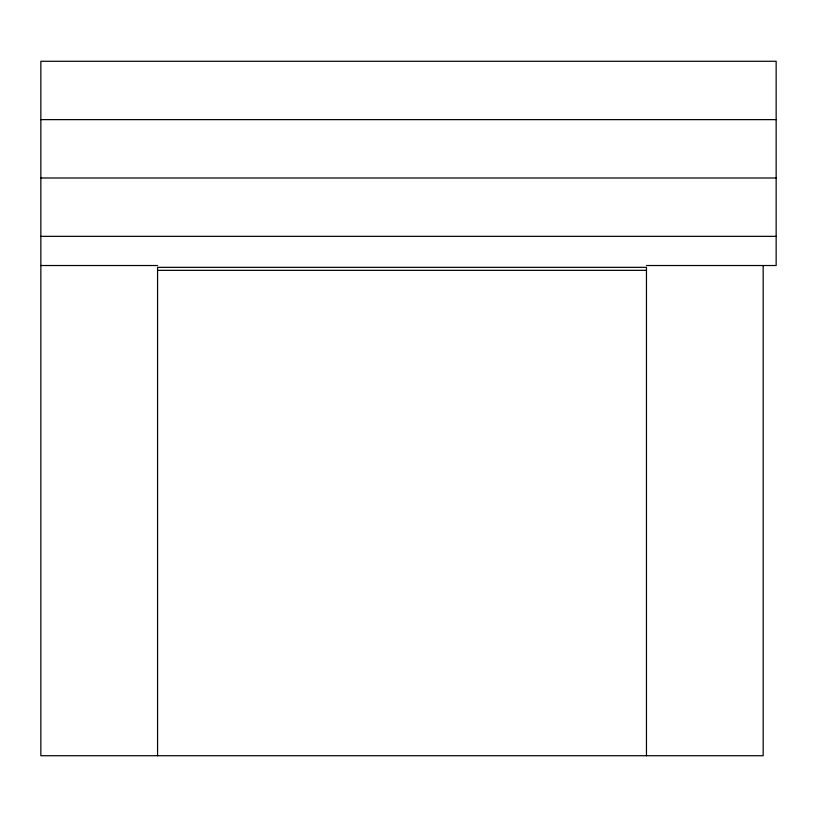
<?xml version="1.0" encoding="UTF-8"?>
<svg xmlns="http://www.w3.org/2000/svg" width="817" height="817" viewBox="0 0 817 817"><rect width="100%" height="100%" fill="white"/><g stroke="black" fill="none" stroke-linecap="round" stroke-linejoin="round"><path stroke-width="1.23" d="M40.85 119.629L776.15 119.629M40.85 177.994L776.15 177.994M40.85 236.348L776.15 236.348M40.85 265.525L157.569 265.525M646.461 265.525L776.15 265.525L776.15 61.275L40.85 61.275L40.85 755.725L763.17 755.725L763.17 265.525M157.569 270.345L646.461 270.345M646.461 755.725L646.461 267.333L157.569 267.333L157.569 755.725"/></g></svg>
